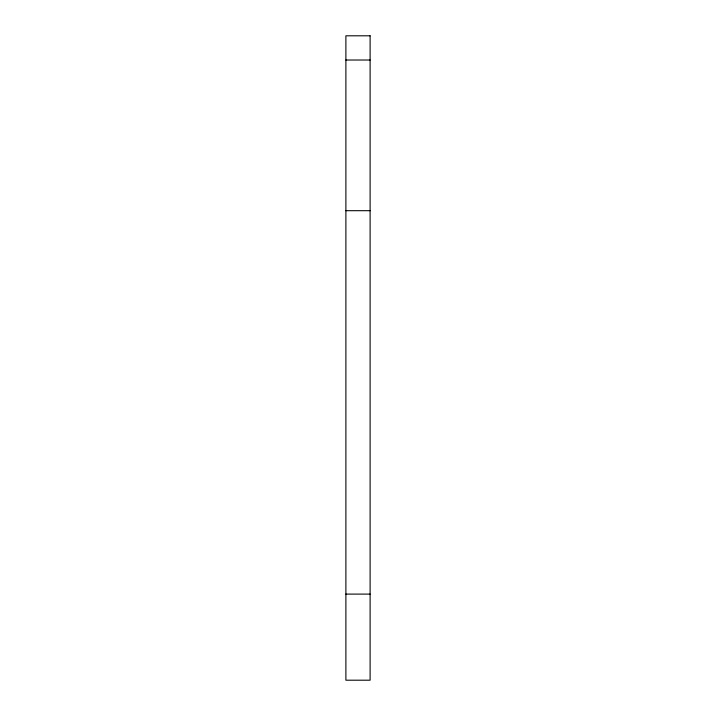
<?xml version="1.0" encoding="UTF-8"?>
<svg xmlns="http://www.w3.org/2000/svg" width="716" height="716" viewBox="0 0 716 716"><rect width="100%" height="100%" fill="white"/><g stroke="black" fill="none" stroke-linecap="round" stroke-linejoin="round"><path stroke-width="1.07" d="M345.891 60.019L370.109 60.019M345.891 210.692L370.109 210.692M345.891 594.101L370.109 594.101M370.109 35.8L345.891 35.8L345.891 680.2L370.109 680.2L370.109 35.8"/></g></svg>
